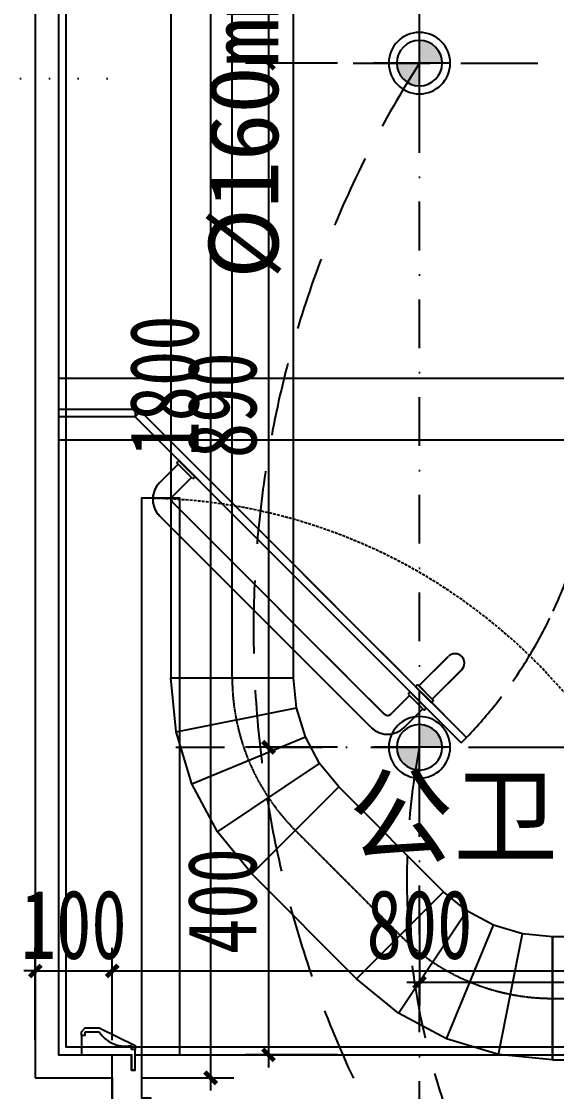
# Model space of a CAD drawing. Header units: millimetres. Extents: x -297 to 39764, y -29258 to 20315.
# Drawn here: x 10844 to 11540, y -17460 to -16068 of the extents above; entities that cross this region are included whole.
import ezdxf

# ---------------------------------------------------------------- set-up
doc = ezdxf.new("R2010")
doc.units = ezdxf.units.MM
for name, pattern in [('_DASH', [0.6, 0.4, -0.2]), ('CENTER2', [1.125, 0.75, -0.125, 0.125, -0.125]), ('DASH', [0.35, 0.25, -0.1]), ('DASHDOT2', [12.7, 6.35, -3.175, 0, -3.175]), ('DOT2', [0.125, 0, -0.125]), ('HIDDEN', [9.525, 6.35, -3.175])]:
    doc.linetypes.add(name, pattern=pattern)
doc.layers.get('Defpoints').update_dxf_attribs({"color": 250})
for name, color, linetype in [('.P-不到顶玻璃隔断', 75, 'Continuous'), ('.P-中心线', 214, 'DASH'), ('.P-卫生间台阶', 43, 'Continuous'), ('.P-墙体尺寸标注', 252, 'Continuous'), ('.P-家具虚线层', 250, 'Continuous'), ('.p-灯具连线', 6, 'Continuous'), ('.P-装饰轮廓', 180, 'Continuous'), ('.P-门', 4, 'Continuous'), ('.P-门套', 141, 'Continuous'), ('.PC-天花灯具', 203, 'Continuous'), ('.PC-天花造型', 163, 'Continuous'), ('.PC-灯具尺寸标注', 252, 'Continuous'), ('.PC-综合天花虚线层', 14, 'DASHDOT2'), ('.ZD-插座虚线层', 214, 'DASH'), ('.ZT-空调.检修口', 52, 'Continuous'), ('A-Wall', 2, 'Continuous'), ('A-索引', 57, 'Continuous'), ('DUCT-新风中心线', 5, 'CENTER2'), ('DUCT-新风标注', 3, 'Continuous'), ('DUCT-新风管', 3, 'Continuous'), ('DUCT-新风管端线', 2, 'Continuous'), ('FF-TEXT', 2, 'Continuous')]:
    doc.layers.add(name, color=color, linetype=linetype)
doc.styles.add('CHINESE', font='')
doc.styles.add('HZTXT', font='')
doc.styles.add('文字样式', font='', dxfattribs={"width": 0.75})
doc.styles.get('CHINESE').set_extended_font_data('SimSun')
doc.styles.get('HZTXT').set_extended_font_data('SimSun')
doc.styles.get('文字样式').set_extended_font_data('SimSun')
doc.dimstyles.new('西安1-40（内部尺寸）', dxfattribs={"dimscale": 30, "dimtxt": 3, "dimasz": 0.5, "dimexe": 1, "dimexo": 1, "dimgap": 0.5, "dimtad": 1, "dimdec": 0, "dimrnd": 5, "dimtxsty": '文字样式', "dimblk": 'ARCHTICK', "dimcen": 1, "dimdle": 0.55, "dimclrd": 252, "dimclre": 252, "dimclrt": 30, "dimadec": 0, "dimazin": 0, "dimtfac": 1, "dimtdec": 0, "dimtix": 1, "dimtmove": 2, "dimatfit": 3, "dimfxl": 5, "dimfxlon": 1, "dimarcsym": 0})

# ---------------------------------------------------------------- blocks, each defined once
blk = doc.blocks.new('A$C009F3488')
at = {"layer": '.P-不到顶玻璃隔断'}
for p, q in [((0, -600, 0), (0, 0)), ((0, 0), (10, 0, 0)), ((10, -600, 0), (10, 0, 0))]:
    blk.add_line(p, q, dxfattribs=at)
at = {"layer": '.P-不到顶玻璃隔断', "color": 250}
for p, q in [((-38.3, -83.2, 0), (-4, -83.2, 0)), ((-4, -80.8, 0), (-0.1, -80.8, 0)), ((-4, -110.2, 0), (-4, -80.8, 0)), ((-0.1, -80.8, 0), (-0.1, -110.2, 0)), ((-38.3, -107.7, 0), (-4, -107.7, 0)), ((-0.1, -110.2, 0), (-4, -110.2, 0)), ((-68.7, -502.8, 0), (-68.7, -113.6, 0)), ((-44.2, -113.6, 0), (-44.2, -502.8, 0)), ((-38.3, -508.7, 0), (-4, -508.7, 0)), ((-0.1, -506.3, 0), (-4, -506.3, 0)), ((-4, -506.3, 0), (-4, -535.7, 0)), ((-0.1, -535.7, 0), (-0.1, -506.3, 0)), ((9.7, -535.7, 0), (9.7, -506.3, 0)), ((9.7, -506.3, 0), (13.7, -506.3, 0)), ((13.7, -506.3, 0), (13.7, -535.7, 0)), ((13.7, -508.7, 0), (67.7, -508.7, 0)), ((-38.3, -533.2, 0), (-4, -533.2, 0)), ((-4, -535.7, 0), (-0.1, -535.7, 0)), ((13.7, -535.7, 0), (9.7, -535.7, 0)), ((67.8, -533.2, 0), (13.7, -533.2, 0))]:
    blk.add_line(p, q, dxfattribs=at)
at = {"layer": '.P-不到顶玻璃隔断'}
blk.add_lwpolyline([(0, -600), (10, -600)], dxfattribs=at)
at = {"layer": '.P-不到顶玻璃隔断', "color": 250, "linetype": 'DASH', "ltscale": 300}
blk.add_arc((0, 0), 600, 270, 315, dxfattribs=at)
at = {"layer": '.P-不到顶玻璃隔断', "color": 250}
blk.add_arc((67.8, -521, 0), 12.2, 270.0076, 90.0076, dxfattribs=at)
at = {"layer": '.P-不到顶玻璃隔断', "color": 250, "extrusion": (-2.71207e-09, 9.54989e-10, 1)}
for centre, major_axis, start_param, end_param in [((-38.3, -113.6, 0), (-21.5, 21.5, 0), -0.785265, 0.785531), ((-38.3, -113.6, 0), (-4.16, 4.16, 0), -0.785265, 0.785531), ((-38.3, -502.8, 0), (21.5, 21.5, 0), 2.356328, 3.927124), ((-38.3, -502.8, 0), (4.16, 4.16, 0), 2.356328, 3.927124)]:
    blk.add_ellipse(centre, major_axis=major_axis, ratio=1, start_param=start_param, end_param=end_param, dxfattribs=at)
blk = doc.blocks.new('A$C303A7B2C')
at = {"layer": '.P-门套', "ltscale": 300}
for p, q in [((-60, 25), (-60, 30)), ((-60, 30), (-42, 30)), ((-60, 25), (-65, 25)), ((-65, 25), (-65, 0)), ((-65, 0), (0, 0)), ((0, 7), (0, 11.4)), ((5, 7), (0, 7)), ((0, -20), (0, 0)), ((5, -20), (5, 7)), ((5, -20), (0, -20))]:
    blk.add_line(p, q, dxfattribs=at)
for centre, radius, start, end in [((-7.7, 52.1), 40.8, 212.7332, 280.031), ((-0.5, 11.4), 0.5, 0, 100.031)]:
    blk.add_arc(centre, radius, start, end, dxfattribs=at)
at = {"layer": 'A-索引', "color": 5}
blk.add_lwpolyline([(-65, 25), (-65, 30), (-60, 35), (-42, 35), (5, 12), (5, 7)], dxfattribs=at)
blk = doc.blocks.new('*U68')
at = {"layer": '.P-门'}
blk.add_lwpolyline([(0, 88), (-724, 88), (-724, 38), (0, 38)], close=True, dxfattribs=at)
at = {"layer": '.P-门', "color": 250, "linetype": 'DASH', "ltscale": 15}
blk.add_arc((-1.1, 39.1), 722.9, 89.9118, 180.0882, dxfattribs=at)
at = {"layer": '.P-门套', "ltscale": 15}
for points in [[(150, 760), (130, 760), (130, 765), (150, 765), (150, 800), (0, 800), (0, 775), (20, 775), (20, 770), (0, 770), (0, 762), (0, 762), (56, 762), (56, 750), (150, 750)], [(150, 40), (130, 40), (130, 35), (150, 35), (150, 0), (0, 0), (0, 25), (20, 25), (20, 30), (0, 30), (0, 38), (0, 38), (56, 38), (56, 50), (150, 50)]]:
    blk.add_lwpolyline(points, close=True, dxfattribs=at)
at = {"layer": '.P-门套', "linetype": 'ByBlock', "xscale": -1}
for p, rotation in [((0, 775), 90), ((150, 35), 270)]:
    blk.add_blockref('A$C303A7B2C', p, dxfattribs=dict(at, rotation=rotation))
at = {"layer": '.P-门套', "linetype": 'ByBlock'}
for p, rotation in [((150, 765), 270), ((0, 25), 90)]:
    blk.add_blockref('A$C303A7B2C', p, dxfattribs=dict(at, rotation=rotation))
blk = doc.blocks.new('ttrutuuyyy')
at = {"layer": '.P-家具虚线层', "color": 250, "linetype": '_DASH', "ltscale": 200}
for p, q in [((30891.9, -16532.1), (32246.7, -16532.1)), ((30891.9, -16572.1), (30991.9, -16572.1)), ((30991.9, -16572.1), (30991.9, -16582.1)), ((30991.9, -16582.1), (30999, -16575, 0)), ((31423.2, -16999.3, 0), (30999, -16575, 0)), ((30991.9, -16582.1), (30891.9, -16582.1)), ((31416.2, -17006.3, 0), (30991.9, -16582.1)), ((30891.9, -16612.1), (32246.7, -16612.1)), ((31023.6, -16668, 0), (31047.9, -16643.8, 0)), ((31046.2, -16642, 0), (31048.9, -16639.3, 0)), ((31067, -16662.8, 0), (31046.2, -16642, 0)), ((31048.9, -16639.3, 0), (31069.7, -16660.1, 0)), ((31041, -16685.4, 0), (31065.2, -16661.1, 0)), ((31069.7, -16660.1, 0), (31067, -16662.8, 0)), ((31041, -16693.7, 0), (31316.2, -16968.9, 0)), ((31298.9, -16986.2, 0), (31023.6, -16711, 0)), ((31361.3, -16932.1, 0), (31399.5, -16893.9, 0)), ((31416.8, -16911.2, 0), (31378.6, -16949.5, 0)), ((31349.8, -16940.1, 0), (31347.1, -16942.9, 0)), ((31370.6, -16960.9, 0), (31349.8, -16940.1, 0)), ((31356.8, -16933.2, 0), (31359.5, -16930.4, 0)), ((31377.6, -16954, 0), (31356.8, -16933.2, 0)), ((31359.5, -16930.4, 0), (31380.3, -16951.2, 0)), ((31324.6, -16968.9, 0), (31348.8, -16944.6, 0)), ((31347.1, -16942.9, 0), (31367.9, -16963.7, 0)), ((31380.3, -16951.2, 0), (31377.6, -16954, 0)), ((31341.9, -16986.2, 0), (31366.1, -16961.9, 0)), ((31367.9, -16963.7, 0), (31370.6, -16960.9, 0))]:
    blk.add_line(p, q, dxfattribs=at)
blk.add_lwpolyline([(31416.2, -17006.3), (31423.2, -16999.3)], dxfattribs=at)
for centre, radius, start, end in [((30991.9, -16582.1), 600, 315, 0), ((31408.2, -16902.5, 0), 12.2, 315.0076, 135.0076)]:
    blk.add_arc(centre, radius, start, end, dxfattribs=at)
at = {"layer": '.P-家具虚线层', "color": 250, "linetype": '_DASH', "ltscale": 200, "extrusion": (-2.593e-09, -1.24244e-09, 1)}
for centre, major_axis, start_param, end_param in [((31045.1, -16689.5, 0), (-30.4, 0, 0), -0.785265, 0.785531), ((31045.1, -16689.5, 0), (-5.88, 0, 0), -0.785265, 0.785531), ((31320.4, -16964.7, 0), (0, 5.88, 0), 2.356328, 3.927124), ((31320.4, -16964.7, 0), (0, 30.4, 0), 2.356328, 3.927124)]:
    blk.add_ellipse(centre, major_axis=major_axis, ratio=1, start_param=start_param, end_param=end_param, dxfattribs=at)
blk = doc.blocks.new('防眩光射灯')
h = blk.add_hatch(color=256)
h.dxf.hatch_style = 1
h.paths.add_polyline_path([(29.6, 0, 0.414214), (0, 29.6), (0, 0)])
h.paths.add_polyline_path([(0, 0), (-29.6, 0, 0.414214), (0, -29.6)])
for p, q in [((0, 40), (0, -60)), ((-60, 0), (60, 0))]:
    blk.add_line(p, q)
blk.add_lwpolyline([(0, 112, 0, 50, 0), (0, 87.2, 0, 0, 0), (0, 40, 0, 0, 0)], format="xyseb")
blk.add_circle((0, 0), 40)
at = {"color": 250}
blk.add_circle((0, 0), 29.6, dxfattribs=at)
blk = doc.blocks.new('retrrrrrrrr')
at = {"layer": 'DUCT-新风中心线', "color": 250}
for p, q in [((-88149.15275, 18051.50059), (-88149.15275, 19531.11591)), ((-88149.15275, 18051.40059), (-88149.15275, 18051.50059)), ((-88066.93449, 17853.00816), (-88067.0052, 17853.07887)), ((-87930.63897, 17716.71264), (-88066.93449, 17853.00816)), ((-87930.56826, 17716.64192), (-87930.63897, 17716.71264)), ((-87732.14654, 17634.49438), (-87732.24654, 17634.49438)), ((-87732.14654, 17634.49438), (-86381.51584, 17634.49438))]:
    blk.add_line(p, q, dxfattribs=at)
for centre, start, end in [((-87868.68349, 18051.40059), 180, 225), ((-87732.24654, 17914.96364), 225, 270)]:
    blk.add_arc(centre, 280.46926, start, end, dxfattribs=at)
at = {"layer": 'DUCT-新风管', "color": 250}
for p, q in [((-88229.15275, 19531.11591), (-88229.15275, 18051.50059)), ((-88069.15275, 18051.50059), (-88069.15275, 19531.11591)), ((-88229.15275, 18051.40059), (-88229.15275, 18051.50059)), ((-88222.22643, 17981.07652), (-88229.15275, 18051.40059)), ((-88069.15275, 18051.40059), (-88069.15275, 18051.50059)), ((-88065.30079, 18012.29097), (-88069.15275, 18051.40059)), ((-88053.89293, 17974.68432), (-88065.30079, 18012.29097)), ((-88201.71366, 17913.45497), (-88222.22643, 17981.07652)), ((-88035.36759, 17940.02583), (-88053.89293, 17974.68432)), ((-88010.43666, 17909.64742), (-88035.36759, 17940.02583)), ((-88168.40272, 17851.1346), (-88201.71366, 17913.45497)), ((-88010.36595, 17909.5767), (-88010.43666, 17909.64742)), ((-87874.07042, 17773.28118), (-88010.36595, 17909.5767)), ((-88123.57375, 17796.51033), (-88168.40272, 17851.1346)), ((-88123.50304, 17796.43962), (-88123.57375, 17796.51033)), ((-88123.50304, 17796.43962), (-87987.20751, 17660.14409)), ((-87873.99971, 17773.21047), (-87874.07042, 17773.28118)), ((-87843.62129, 17748.27954), (-87873.99971, 17773.21047)), ((-87808.96281, 17729.75419), (-87843.62129, 17748.27954)), ((-87771.35615, 17718.34634), (-87808.96281, 17729.75419)), ((-87732.24654, 17714.49438), (-87771.35615, 17718.34634)), ((-87732.14654, 17714.49438), (-87732.24654, 17714.49438)), ((-86381.51584, 17714.49438), (-87732.14654, 17714.49438)), ((-87987.1368, 17660.07338), (-87987.20751, 17660.14409)), ((-87932.51253, 17615.24441), (-87987.1368, 17660.07338)), ((-87870.19216, 17581.93347), (-87932.51253, 17615.24441)), ((-87802.57061, 17561.4207), (-87870.19216, 17581.93347)), ((-87732.24654, 17554.49438), (-87802.57061, 17561.4207)), ((-87732.14654, 17554.49438), (-87732.24654, 17554.49438)), ((-87732.14654, 17554.49438), (-86381.51584, 17554.49438))]:
    blk.add_line(p, q, dxfattribs=at)
at = {"layer": 'DUCT-新风管端线', "color": 250}
for p, q in [((-88229.15275, 18051.50059), (-88069.15275, 18051.50059)), ((-88229.15275, 18051.50059), (-88069.15275, 18051.50059)), ((-88222.22643, 17981.07652), (-88065.30079, 18012.29097)), ((-88201.71366, 17913.45497), (-88053.89293, 17974.68432)), ((-88168.40272, 17851.1346), (-88035.36759, 17940.02583)), ((-88010.36595, 17909.5767), (-88123.50304, 17796.43962)), ((-88123.50304, 17796.43962), (-88010.36595, 17909.5767)), ((-87987.20751, 17660.14409), (-87874.07042, 17773.28118)), ((-87987.20751, 17660.14409), (-87874.07042, 17773.28118)), ((-87932.51253, 17615.24441), (-87843.62129, 17748.27954)), ((-87870.19216, 17581.93347), (-87808.96281, 17729.75419)), ((-87802.57061, 17561.4207), (-87771.35615, 17718.34634)), ((-87732.14654, 17714.49438), (-87732.14654, 17554.49438)), ((-87732.14654, 17554.49438), (-87732.14654, 17714.49438))]:
    blk.add_line(p, q, dxfattribs=at)
at = {"layer": 'DUCT-新风标注', "color": 250, "style": 'HZTXT'}
blk.add_text('%%C160mm', height=90.632911, rotation=90, dxfattribs=at).set_placement((-88089.15275, 18570.57316, 3000))
blk = doc.blocks.new('_ArchTick')
at = {"color": 0, "linetype": 'ByBlock', "const_width": 0.4}
blk.add_lwpolyline([(-0.5, -0.5), (0.5, 0.5)], dxfattribs=at)
blk = doc.blocks.new('*D706')
at = {"layer": '.P-墙体尺寸标注', "color": 252, "linetype": 'ByBlock', "lineweight": -2, "transparency": 16777216}
for p, q in [((11761.9, -78.7), (11761.9, -198.7)), ((10961.9, -258.7), (10961.9, -138.7)), ((11778.4, -168.7), (10945.4, -168.7))]:
    blk.add_line(p, q, dxfattribs=at)
at = {"layer": 'Defpoints', "color": 0, "linetype": 'ByBlock', "transparency": 16777216}
for p in [(11761.9, 0), (10961.9, -168.7), (10961.9, -17542.1)]:
    blk.add_point(p, dxfattribs=at)
at = {"layer": '.P-墙体尺寸标注', "color": 252, "linetype": 'ByBlock', "lineweight": -2, "transparency": 16777216, "xscale": 15, "yscale": 15, "zscale": 15, "rotation": 180}
blk.add_blockref('_ArchTick', (10961.9, -168.7), dxfattribs=at)
at = {"layer": '.P-墙体尺寸标注', "color": 252, "linetype": 'ByBlock', "lineweight": -2, "transparency": 16777216, "xscale": 15, "yscale": 15, "zscale": 15}
blk.add_blockref('_ArchTick', (11761.9, -168.7), dxfattribs=at)
at = {"layer": '.P-墙体尺寸标注', "color": 30, "linetype": 'ByBlock', "transparency": 16777216, "insert": (11361.9, -108.7), "char_height": 90, "attachment_point": 5, "style": '文字样式'}
blk.add_mtext('800', dxfattribs=at)
blk = doc.blocks.new('*D762')
at = {"layer": '.P-墙体尺寸标注', "color": 252, "linetype": 'ByBlock', "lineweight": -2, "transparency": 16777216}
for p, q in [((10861.9, -17393), (10861.9, -17273)), ((10961.9, -17393), (10961.9, -17273)), ((10861.9, -17303), (10846.9, -17303)), ((10861.9, -17303), (10961.9, -17303)), ((10961.9, -17303), (10976.9, -17303))]:
    blk.add_line(p, q, dxfattribs=at)
at = {"layer": 'Defpoints', "color": 0, "linetype": 'ByBlock', "transparency": 16777216}
for p in [(10961.9, -17303), (10861.9, -17442.1), (10961.9, -17442.1)]:
    blk.add_point(p, dxfattribs=at)
at = {"layer": '.P-墙体尺寸标注', "color": 252, "linetype": 'ByBlock', "lineweight": -2, "transparency": 16777216, "xscale": 15, "yscale": 15, "zscale": 15}
blk.add_blockref('_ArchTick', (10861.9, -17303), dxfattribs=at)
at = {"layer": '.P-墙体尺寸标注', "color": 252, "linetype": 'ByBlock', "lineweight": -2, "transparency": 16777216, "xscale": 15, "yscale": 15, "zscale": 15, "rotation": 180}
blk.add_blockref('_ArchTick', (10961.9, -17303), dxfattribs=at)
at = {"layer": '.P-墙体尺寸标注', "color": 30, "linetype": 'ByBlock', "transparency": 16777216, "insert": (10911.9, -17243), "char_height": 90, "attachment_point": 5, "style": '文字样式'}
blk.add_mtext('100', dxfattribs=at)
blk = doc.blocks.new('*D763')
at = {"layer": '.P-墙体尺寸标注', "color": 252, "linetype": 'ByBlock', "lineweight": -2, "transparency": 16777216}
for p, q in [((10961.9, -17393), (10961.9, -17273)), ((11761.9, -17393), (11761.9, -17273)), ((10945.4, -17303), (11778.4, -17303))]:
    blk.add_line(p, q, dxfattribs=at)
at = {"layer": 'Defpoints', "color": 0, "linetype": 'ByBlock', "transparency": 16777216}
for p in [(11761.9, -17303), (10961.9, -17442.1), (11761.9, -17442.1)]:
    blk.add_point(p, dxfattribs=at)
at = {"layer": '.P-墙体尺寸标注', "color": 252, "linetype": 'ByBlock', "lineweight": -2, "transparency": 16777216, "xscale": 15, "yscale": 15, "zscale": 15, "rotation": 180}
blk.add_blockref('_ArchTick', (10961.9, -17303), dxfattribs=at)
at = {"layer": '.P-墙体尺寸标注', "color": 252, "linetype": 'ByBlock', "lineweight": -2, "transparency": 16777216, "xscale": 15, "yscale": 15, "zscale": 15}
blk.add_blockref('_ArchTick', (11761.9, -17303), dxfattribs=at)
at = {"layer": '.P-墙体尺寸标注', "color": 30, "linetype": 'ByBlock', "transparency": 16777216, "insert": (11361.9, -17243), "char_height": 90, "attachment_point": 5, "style": '文字样式'}
blk.add_mtext('800', dxfattribs=at)
blk = doc.blocks.new('*D771')
at = {"layer": '.P-墙体尺寸标注', "color": 252, "linetype": 'ByBlock', "lineweight": -2, "transparency": 16777216}
for p, q in [((11090.1, -15625.6), (11090.1, -17458.6)), ((11000.1, -15642.1), (11120.1, -15642.1)), ((11000.1, -17442.1), (11120.1, -17442.1))]:
    blk.add_line(p, q, dxfattribs=at)
at = {"layer": 'Defpoints', "color": 0, "linetype": 'ByBlock', "transparency": 16777216}
for p in [(10861.9, -15642.1), (10861.9, -17442.1), (11090.1, -17442.1)]:
    blk.add_point(p, dxfattribs=at)
at = {"layer": '.P-墙体尺寸标注', "color": 252, "linetype": 'ByBlock', "lineweight": -2, "transparency": 16777216, "xscale": 15, "yscale": 15, "zscale": 15}
for p, rotation in [((11090.1, -15642.1), 90), ((11090.1, -17442.1), 270)]:
    blk.add_blockref('_ArchTick', p, dxfattribs=dict(at, rotation=rotation))
at = {"layer": '.P-墙体尺寸标注', "color": 30, "linetype": 'ByBlock', "transparency": 16777216, "insert": (11030.1, -16542.1), "char_height": 90, "attachment_point": 5, "rotation": 90, "style": '文字样式'}
blk.add_mtext('1800', dxfattribs=at)
blk = doc.blocks.new('*D898')
at = {"layer": '.PC-灯具尺寸标注', "color": 252, "linetype": 'ByBlock', "lineweight": -2, "transparency": 16777216}
for p, q in [((11361.9, -17228), (11361.9, -17348)), ((11981.9, -17228), (11981.9, -17348)), ((11998.4, -17318), (11345.4, -17318))]:
    blk.add_line(p, q, dxfattribs=at)
at = {"layer": 'Defpoints', "color": 0, "linetype": 'ByBlock', "transparency": 16777216}
for p in [(11361.9, -17052.1, 0), (11981.9, -17172.1, 0), (11361.9, -17318)]:
    blk.add_point(p, dxfattribs=at)
at = {"layer": '.PC-灯具尺寸标注', "color": 252, "linetype": 'ByBlock', "lineweight": -2, "transparency": 16777216, "xscale": 15, "yscale": 15, "zscale": 15, "rotation": 180}
blk.add_blockref('_ArchTick', (11361.9, -17318), dxfattribs=at)
at = {"layer": '.PC-灯具尺寸标注', "color": 252, "linetype": 'ByBlock', "lineweight": -2, "transparency": 16777216, "xscale": 15, "yscale": 15, "zscale": 15}
blk.add_blockref('_ArchTick', (11981.9, -17318), dxfattribs=at)
at = {"layer": '.PC-灯具尺寸标注', "color": 30, "linetype": 'ByBlock', "transparency": 16777216, "insert": (11671.9, -17258), "char_height": 90, "attachment_point": 5, "style": '文字样式'}
blk.add_mtext('620', dxfattribs=at)
blk = doc.blocks.new('*D899')
at = {"layer": '.PC-灯具尺寸标注', "color": 252, "linetype": 'ByBlock', "lineweight": -2, "transparency": 16777216}
for p, q in [((11165.4, -15655.6), (11165.4, -16138.6)), ((11255.4, -15672.1), (11135.4, -15672.1)), ((11255.4, -16122.1), (11135.4, -16122.1))]:
    blk.add_line(p, q, dxfattribs=at)
at = {"layer": 'Defpoints', "color": 0, "linetype": 'ByBlock', "transparency": 16777216}
for p in [(12079.3, -15672.1), (11165.4, -16122.1), (11361.9, -16122.1)]:
    blk.add_point(p, dxfattribs=at)
at = {"layer": '.PC-灯具尺寸标注', "color": 252, "linetype": 'ByBlock', "lineweight": -2, "transparency": 16777216, "xscale": 15, "yscale": 15, "zscale": 15}
for p, rotation in [((11165.4, -15672.1), 90), ((11165.4, -16122.1), 270)]:
    blk.add_blockref('_ArchTick', p, dxfattribs=dict(at, rotation=rotation))
at = {"layer": '.PC-灯具尺寸标注', "color": 30, "linetype": 'ByBlock', "transparency": 16777216, "insert": (11105.4, -15897.1), "char_height": 90, "attachment_point": 5, "rotation": 90, "style": '文字样式'}
blk.add_mtext('450', dxfattribs=at)
blk = doc.blocks.new('*D900')
at = {"layer": '.PC-灯具尺寸标注', "color": 252, "linetype": 'ByBlock', "lineweight": -2, "transparency": 16777216}
for p, q in [((11165.4, -16105.6), (11165.4, -17028.6)), ((11255.4, -16122.1), (11135.4, -16122.1)), ((11255.4, -17012.1), (11135.4, -17012.1))]:
    blk.add_line(p, q, dxfattribs=at)
at = {"layer": 'Defpoints', "color": 0, "linetype": 'ByBlock', "transparency": 16777216}
for p in [(11361.9, -16122.1), (11165.4, -17012.1), (11361.9, -17012.1)]:
    blk.add_point(p, dxfattribs=at)
at = {"layer": '.PC-灯具尺寸标注', "color": 252, "linetype": 'ByBlock', "lineweight": -2, "transparency": 16777216, "xscale": 15, "yscale": 15, "zscale": 15}
for p, rotation in [((11165.4, -16122.1), 90), ((11165.4, -17012.1), 270)]:
    blk.add_blockref('_ArchTick', p, dxfattribs=dict(at, rotation=rotation))
at = {"layer": '.PC-灯具尺寸标注', "color": 30, "linetype": 'ByBlock', "transparency": 16777216, "insert": (11105.4, -16567.1), "char_height": 90, "attachment_point": 5, "rotation": 90, "style": '文字样式'}
blk.add_mtext('890', dxfattribs=at)
blk = doc.blocks.new('*D901')
at = {"layer": '.PC-灯具尺寸标注', "color": 252, "linetype": 'ByBlock', "lineweight": -2, "transparency": 16777216}
for p, q in [((11165.4, -16995.6), (11165.4, -17428.6)), ((11255.4, -17012.1), (11135.4, -17012.1)), ((11255.4, -17412.1), (11135.4, -17412.1))]:
    blk.add_line(p, q, dxfattribs=at)
at = {"layer": 'Defpoints', "color": 0, "linetype": 'ByBlock', "transparency": 16777216}
for p in [(11361.9, -17012.1), (11165.4, -17412.1), (11361.9, -17412.1)]:
    blk.add_point(p, dxfattribs=at)
at = {"layer": '.PC-灯具尺寸标注', "color": 252, "linetype": 'ByBlock', "lineweight": -2, "transparency": 16777216, "xscale": 15, "yscale": 15, "zscale": 15}
for p, rotation in [((11165.4, -17012.1), 90), ((11165.4, -17412.1), 270)]:
    blk.add_blockref('_ArchTick', p, dxfattribs=dict(at, rotation=rotation))
at = {"layer": '.PC-灯具尺寸标注', "color": 30, "linetype": 'ByBlock', "transparency": 16777216, "insert": (11105.4, -17212.1), "char_height": 90, "attachment_point": 5, "rotation": 90, "style": '文字样式'}
blk.add_mtext('400', dxfattribs=at)

msp = doc.modelspace()

# ---------------------------------------------------------------- linework, layer by layer
at = {"layer": '.P-不到顶玻璃隔断'}
msp.add_lwpolyline([(10891.9, -16572.1), (10991.9, -16572.1), (10991.9, -16582.1), (10891.9, -16582.1)], dxfattribs=at)
at = {"layer": '.P-中心线', "linetype": 'DASH', "ltscale": 400}
msp.add_lwpolyline([(11275.8, -16122.1), (12369.9, -16122.1)], dxfattribs=at)
at = {"layer": '.P-中心线', "linetype": 'DASH', "ltscale": 400, "elevation": 0}
msp.add_lwpolyline([(11458.2, -17012.1), (12822.5, -17012.1)], dxfattribs=at)
at = {"layer": '.P-卫生间台阶'}
for p, q in [((10891.9, -16532.1), (12246.7, -16532.1)), ((10891.9, -16612.1), (12246.7, -16612.1))]:
    msp.add_line(p, q, dxfattribs=at)
at = {"layer": '.p-灯具连线', "color": 6, "linetype": 'HIDDEN', "ltscale": 15}
msp.add_lwpolyline([(11361.9, -16122.1, 0.383994), (11661.4, -17930.7, -6.710029)], format="xyb", dxfattribs=at)
at = {"layer": '.p-灯具连线', "color": 6, "linetype": 'HIDDEN', "ltscale": 15, "elevation": 0}
msp.add_lwpolyline([(11361.9, -17012.1, 0.282667), (11694.7, -17897.2, 1.914192)], format="xyb", dxfattribs=at)
at = {"layer": '.P-装饰轮廓'}
msp.add_lwpolyline([(11211.9, -15672.1), (10891.9, -15672.1), (10891.9, -17412.1), (10961.9, -17412.1)], dxfattribs=at)
at = {"layer": '.PC-天花造型', "color": 8}
msp.add_line((10999.9, -17412.1), (11723.9, -17412.1), dxfattribs=at)
at = {"layer": '.PC-天花造型'}
msp.add_lwpolyline([(11931.9, -15682.1), (12236.7, -15682.1), (12236.7, -16622.1), (12571.9, -16622.1), (12571.9, -17402.1), (10901.9, -17402.1), (10901.9, -15682.1), (11191.9, -15682.1)], dxfattribs=at)
at = {"layer": '.PC-综合天花虚线层', "linetype": 'DASHDOT2', "ltscale": 10}
for p, q in [((11361.9, -17509.7), (11361.9, -15920.6)), ((11044.6, -17012.1), (12697.2, -17012.1))]:
    msp.add_line(p, q, dxfattribs=at)
at = {"layer": '.ZD-插座虚线层', "linetype": 'DOT2', "ltscale": 300}
msp.add_line((10955.4, -16142.1), (9812.7, -16142.1), dxfattribs=at)
at = {"layer": 'A-Wall', "color": 7}
msp.add_line((10861.9, -15642.1), (10861.9, -17442.1), dxfattribs=at)
msp.add_lwpolyline([(10861.9, -17442.1), (10961.9, -17442.1), (10961.9, -17542.1), (10861.9, -17542.1)], dxfattribs=at)

# ---------------------------------------------------------------- block references
at = {"layer": '.P-家具虚线层', "linetype": 'ByBlock'}
msp.add_blockref('ttrutuuyyy', (-20000, 0), dxfattribs=at)
at = {"layer": '.P-门', "color": 3, "linetype": 'ByBlock', "rotation": 45.00000000000189}
msp.add_blockref('A$C009F3488', (10991.9, -16582.1), dxfattribs=at)
at = {"layer": '.P-门套', "rotation": 270}
msp.add_blockref('*U68', (10961.9, -17412.1), dxfattribs=at)
at = {"layer": '.PC-天花灯具', "xscale": -1, "rotation": 269.9999999677534}
for p in [(11361.9, -16122.1), (11361.9, -17012.1, 0)]:
    msp.add_blockref('防眩光射灯', p, dxfattribs=at)
at = {"layer": '.ZT-空调.检修口', "color": 0}
msp.add_blockref('retrrrrrrrr', (99267.3, -34973.2), dxfattribs=at)

# ---------------------------------------------------------------- texts
at = {"layer": 'FF-TEXT', "color": 53, "style": 'CHINESE'}
msp.add_text('公卫', height=100, dxfattribs=at).set_placement((11269.5, -17151.1))

# ---------------------------------------------------------------- dimensions: what is measured, and where the dimension line sits
at = {"layer": '.P-墙体尺寸标注', "color": 1, "linetype": 'ByBlock'}
for base, p1, p2, picture, middle in [((10961.9, -168.7), (11761.9, 0), (10961.9, -17542.1), '*D706', (11361.9, -108.7)), ((10961.9, -17303), (10861.9, -17442.1), (10961.9, -17442.1), '*D762', (10911.9, -17243)), ((11761.9, -17303), (10961.9, -17442.1), (11761.9, -17442.1), '*D763', (11361.9, -17243))]:
    dim = msp.add_linear_dim(base=base, p1=p1, p2=p2, dimstyle='西安1-40（内部尺寸）', override={"dimfxl": 3}, dxfattribs=at)
    dim.commit()
    dim.dimension.update_dxf_attribs({"geometry": picture, "text_midpoint": middle})
dim = msp.add_linear_dim(base=(11090.1, -17442.1), p1=(10861.9, -15642.1), p2=(10861.9, -17442.1), angle=90, dimstyle='西安1-40（内部尺寸）', override={"dimfxl": 3}, dxfattribs=at)
dim.commit()
dim.dimension.update_dxf_attribs({"geometry": '*D771', "text_midpoint": (11030.1, -16542.1)})
at = {"layer": '.PC-灯具尺寸标注', "color": 1, "linetype": 'ByBlock'}
for base, p1, p2, picture, middle in [((11165.4, -16122.1), (12079.3, -15672.1), (11361.9, -16122.1), '*D899', (11105.4, -15897.1)), ((11165.4, -17012.1), (11361.9, -16122.1), (11361.9, -17012.1), '*D900', (11105.4, -16567.1)), ((11165.4, -17412.1), (11361.9, -17012.1), (11361.9, -17412.1), '*D901', (11105.4, -17212.1))]:
    dim = msp.add_linear_dim(base=base, p1=p1, p2=p2, angle=90, dimstyle='西安1-40（内部尺寸）', override={"dimfxl": 3}, dxfattribs=at)
    dim.commit()
    dim.dimension.update_dxf_attribs({"geometry": picture, "text_midpoint": middle})
dim = msp.add_linear_dim(base=(11361.9, -17318), p1=(11981.9, -17172.1, 0), p2=(11361.9, -17052.1, 0), dimstyle='西安1-40（内部尺寸）', override={"dimfxl": 3}, dxfattribs=at)
dim.commit()
dim.dimension.update_dxf_attribs({"geometry": '*D898', "text_midpoint": (11671.9, -17258)})

doc.saveas('drawing.dxf')
